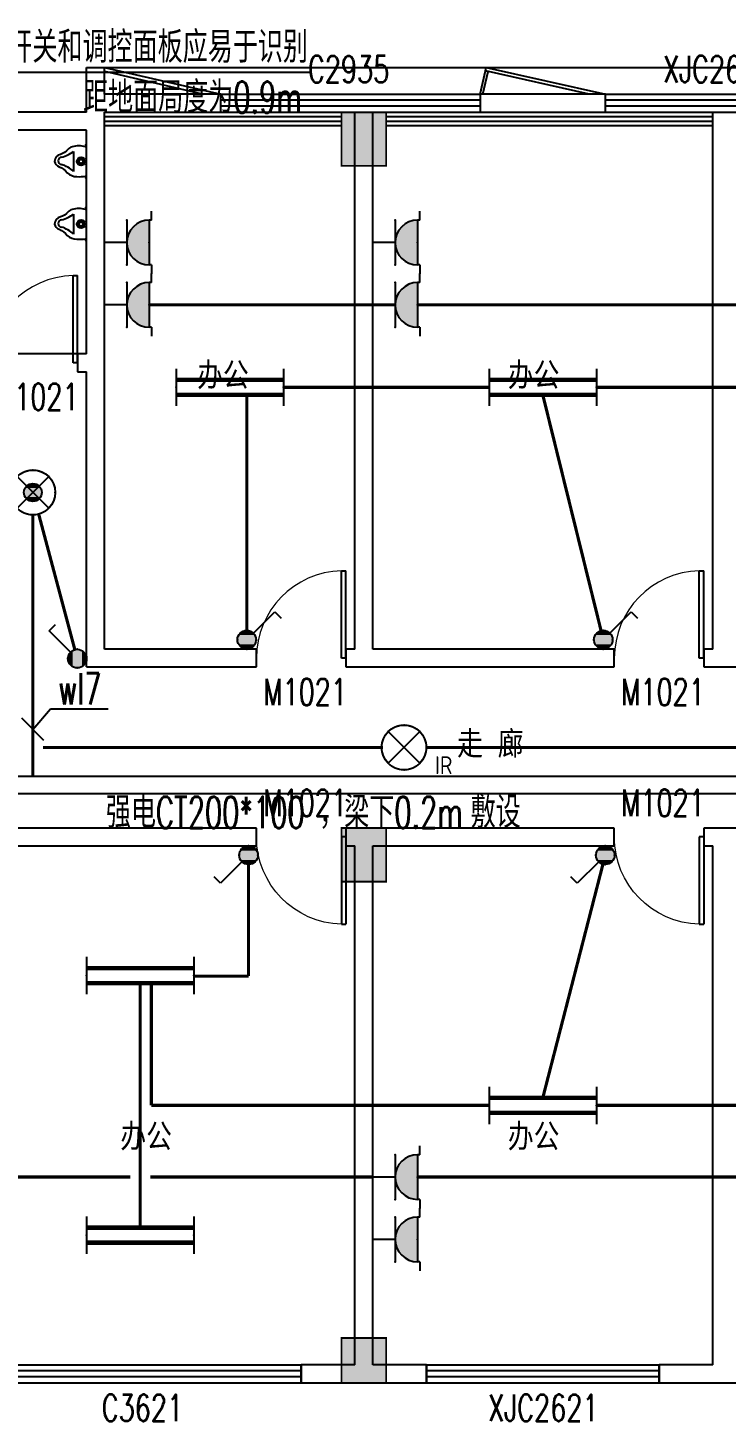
# Model space of a CAD drawing. Extents: x -6243262 to 3079315, y -2914302 to 172723.
# Drawn here: x -5716838 to -5709032, y -675867 to -660296 of the extents above; entities that cross this region are included whole.
import ezdxf
from ezdxf.enums import TextEntityAlignment as Align

# ---------------------------------------------------------------- set-up
doc = ezdxf.new("R2010")
doc.units = 0
doc.header["$LTSCALE"] = 1000
for name, color, linetype in [('0-柱2', 6, 'Continuous'), ('0-柱网', 2, 'Continuous'), ('0-铝板', 32, 'Continuous'), ('CABLETRAY', 4, 'Continuous'), ('DIM-照明', 3, 'Continuous'), ('EQUIP-插座', 3, 'Continuous'), ('EQUIP-照明', 3, 'Continuous'), ('TEL_TEXT', 7, 'Continuous'), ('WINDOW', 4, 'Continuous'), ('WINDOW_TEXT', 7, 'Continuous'), ('WIRE-插座', 5, 'Continuous'), ('WIRE-照明', 1, 'Continuous'), ('洁具', 253, 'Continuous')]:
    doc.layers.add(name, color=color, linetype=linetype)
doc.styles.add('-宋体', font='', dxfattribs={"width": 0.8})
doc.styles.add('_TCH_WINDOW', font='SIMPLEX', dxfattribs={"height": 3.5, "bigfont": 'GBCBIG'})
doc.styles.add('_TEL_ATTDEF', font='gbenor', dxfattribs={"bigfont": 'gbcbig'})
doc.styles.add('_TEL_DIM', font='SIMPLEX', dxfattribs={"width": 0.8, "height": 3.5, "bigfont": 'HZTXT'})
doc.styles.get("Standard").update_dxf_attribs({"font": 'gbenor.shx', "bigfont": 'gbcbig.shx'})
doc.styles.get('-宋体').set_extended_font_data('SimSun')

# ---------------------------------------------------------------- blocks, each defined once
blk = doc.blocks.new('1#柱网')
at = {"layer": '0-柱网'}
for points in [[(501855, 93967), (501855, 93367), (502355, 93367), (502355, 93967)], [(501855, 85967), (501855, 85367), (502355, 85367), (502355, 85967)], [(501855, 80267), (501855, 79767), (502355, 79767), (502355, 80267)]]:
    blk.add_hatch(color=0, dxfattribs=at).paths.add_polyline_path(points)
at = {"layer": '0-柱网', "color": 0, "const_width": 20}
for points in [[(501855, 93967), (501855, 93367), (502355, 93367), (502355, 93967), (501855, 93967)], [(501855, 85967), (501855, 85367), (502355, 85367), (502355, 85967), (501855, 85967)], [(501855, 80267), (501855, 79767), (502355, 79767), (502355, 80267), (501855, 80267)]]:
    blk.add_lwpolyline(points, dxfattribs=at)
blk = doc.blocks.new('A$C22252488')
at = {"layer": '0-铝板', "color": 0}
blk.add_lwpolyline([(1218, 0), (60, 261), (69, 300), (1400, 0)], dxfattribs=at)
at = {"layer": 'WINDOW', "color": 0}
for points in [[(0, 0), (60, 261)], [(31, 0), (90, 254)]]:
    blk.add_lwpolyline(points, dxfattribs=at)
blk = doc.blocks.new('$WINLIB2D$00000001')
at = {"color": 0}
for points in [[(-0.5, 0.5), (-0.5, -0.5)], [(-0.5, 0.5), (0.5, 0.5)], [(0.5, -0.5), (0.5, 0.5)], [(0.5, 0.1667), (-0.5, 0.1667)], [(0.5, -0.1667), (-0.5, -0.1667)], [(-0.5, -0.5), (0.5, -0.5)]]:
    blk.add_lwpolyline(points, dxfattribs=at)
blk = doc.blocks.new('$DorLib2D$00000001')
at = {"color": 0}
for p, q in [((0.45, 0.975), (0.5, 0.975)), ((0.45, 0), (0.45, 0.975)), ((0.5, 0), (0.5, 0.975)), ((0.5, 0), (0.45, 0))]:
    blk.add_line(p, q, dxfattribs=at)
at = {"color": 0, "lineweight": 13}
blk.add_arc((0.475, 0), 0.975, 91.4693, 180, dxfattribs=at)
blk = doc.blocks.new('$plan$00002813')
at = {"layer": '洁具', "color": 0}
blk.add_line((-112, -146), (114, -146), dxfattribs=at)
blk.add_lwpolyline([(-185, 0), (-185, -10), (-164, -10, 0.125587), (-163, -162, 0.087699), (-135, -207, -0.142493), (-79, -292, 0.309604), (0, -360, 0.229829), (59, -308, -0.1358), (128, -215, 0.187963), (170, -108, 0.056569), (165, -10), (185, -10), (185, 0)], format="xyb", close=True, dxfattribs=at)
for radius in [47.3, 34.6, 22.1]:
    blk.add_circle((0, -62), radius, dxfattribs=at)
for centre, radius, start, end in [((-382, -363), 346, 14.0616, 38.7001), ((335, -366), 312, 135.2868, 164.3913), ((-6, -276), 40.9, 183.6565, 351.9398)]:
    blk.add_arc(centre, radius, start, end, dxfattribs=at)
blk = doc.blocks.new('4235234')
at = {"layer": '0-柱2', "color": 8}
for p, q in [((1436641.3, -841137.1), (1436641.3, -840737.1)), ((1436641.3, -840737.1), (1436841.3, -840737.1)), ((1436841.3, -841037.1), (1436841.3, -840737.1)), ((1436641.3, -841237.1), (1436641.3, -841137.1)), ((1438141.2, -841037.1), (1436841.3, -841037.1)), ((1438141.2, -841237.1), (1438141.2, -841037.1)), ((1442441.3, -841037.1), (1441041.2, -841037.1)), ((1441041.2, -841037.1), (1441041.2, -841237.1)), ((1442441.3, -841237.1), (1442441.3, -841037.1)), ((1436641.3, -841237.1), (1431641.3, -841237.1)), ((1436841.3, -841237.1), (1438141.2, -841237.1)), ((1436841.3, -841337.1), (1436841.3, -841237.1)), ((1439641.3, -847237.1), (1439641.3, -841237.1)), ((1439641.3, -841237.1), (1439841.3, -841237.1)), ((1439841.3, -847237.1), (1439841.3, -841237.1)), ((1441041.2, -841237.1), (1442441.3, -841237.1)), ((1443641.3, -847237.1), (1443641.3, -841237.1)), ((1443641.3, -841237.1), (1443841.3, -841237.1)), ((1436641.3, -841437.1), (1431841.3, -841437.1)), ((1436641.3, -843937.1), (1436641.3, -841437.1)), ((1436841.3, -844037.1), (1436841.3, -841337.1)), ((1436541.3, -843937.1), (1435541.3, -843937.1)), ((1436641.3, -843937.1), (1436541.3, -843937.1)), ((1436541.3, -843937.1), (1436541.3, -844137.1)), ((1436841.3, -847237.1), (1436841.3, -844037.1)), ((1436541.3, -844137.1), (1436641.3, -844137.1)), ((1436641.3, -847437.1), (1436641.3, -844137.1)), ((1438541.3, -847237.1), (1436841.3, -847237.1)), ((1438541.3, -847437.1), (1438541.3, -847237.1)), ((1439641.3, -847237.1), (1439541.3, -847237.1)), ((1439541.3, -847237.1), (1439541.3, -847437.1)), ((1442541.3, -847237.1), (1439841.3, -847237.1)), ((1442541.3, -847437.1), (1442541.3, -847237.1)), ((1443641.3, -847237.1), (1443541.3, -847237.1)), ((1443541.3, -847237.1), (1443541.3, -847437.1)), ((1436641.3, -847437.1), (1438541.3, -847437.1)), ((1439541.3, -847437.1), (1439741.3, -847437.1)), ((1439741.3, -847437.1), (1442541.3, -847437.1)), ((1443541.3, -847437.1), (1443741.3, -847437.1)), ((1443741.3, -847437.1), (1443941.3, -847437.1)), ((1438541.3, -849237.1), (1434741.3, -849237.1)), ((1438541.3, -849437.1), (1438541.3, -849237.1)), ((1439741.3, -849237.1), (1439541.3, -849237.1)), ((1439541.3, -849237.1), (1439541.3, -849437.1)), ((1442541.3, -849237.1), (1439741.3, -849237.1)), ((1442541.3, -849437.1), (1442541.3, -849237.1)), ((1443741.3, -849237.1), (1443541.3, -849237.1)), ((1443541.3, -849237.1), (1443541.3, -849437.1)), ((1443941.3, -849237.1), (1443741.3, -849237.1)), ((1434841.3, -849437.1), (1438541.3, -849437.1)), ((1439541.3, -849437.1), (1439641.3, -849437.1)), ((1439641.3, -855237.1), (1439641.3, -849437.1)), ((1439841.3, -849437.1), (1442541.3, -849437.1)), ((1439841.3, -855237.1), (1439841.3, -849437.1)), ((1443541.3, -849437.1), (1443641.3, -849437.1)), ((1443641.3, -855237.1), (1443641.3, -849437.1)), ((1439641.3, -855237.1), (1439041.3, -855237.1)), ((1439041.3, -855237.1), (1439041.3, -855437.1)), ((1440441.3, -855237.1), (1439841.3, -855237.1)), ((1440441.3, -855437.1), (1440441.3, -855237.1)), ((1443641.3, -855237.1), (1443041.3, -855237.1)), ((1443041.3, -855237.1), (1443041.3, -855437.1)), ((1439041.3, -855437.1), (1439741.3, -855437.1)), ((1439741.3, -855437.1), (1440441.3, -855437.1)), ((1443041.3, -855437.1), (1443741.3, -855437.1)), ((1443741.3, -855437.1), (1444441.3, -855437.1))]:
    blk.add_line(p, q, dxfattribs=at)
for points in [[(1436841.3, -840737.1), (1472341.3, -840737.1), (1472341.3, -849237.1)], [(1436841.3, -840737.1), (1436841.3, -840737.1), (1438141.1, -841037.1)], [(1436841.3, -840778), (1437950.2, -841037.1)], [(1436841.3, -841237.1), (1439491.3, -841237.1)], [(1436841.3, -841287.1), (1439491.3, -841287.1)], [(1439991.3, -841237.1), (1443641.3, -841237.1)], [(1439991.3, -841287.1), (1443641.3, -841287.1)], [(1436841.3, -841337.1), (1439491.3, -841337.1)], [(1436841.3, -841387.1), (1439491.3, -841387.1)], [(1439991.3, -841337.1), (1443641.3, -841337.1)], [(1439991.3, -841387.1), (1443641.3, -841387.1)]]:
    blk.add_lwpolyline(points, dxfattribs=at)
ref = blk.add_blockref('$WINLIB2D$00000001', (1439591.2, -841137.1), dxfattribs=dict(at, xscale=-2900, yscale=200, zscale=200, rotation=180))
ref.add_attrib('A', 'C2935', (1439116.2, -840905.9), dxfattribs={"layer": 'WINDOW_TEXT', "color": 8, "height": 297.5, "style": '_TCH_WINDOW', "width": 0.705882})
ref = blk.add_blockref('$WINLIB2D$00000001', (1443741.3, -841137.1), dxfattribs=dict(at, xscale=-2600, yscale=200, zscale=200, rotation=180))
ref.add_attrib('A', 'XJC2635', (1443086.3, -840905.9), dxfattribs={"layer": 'WINDOW_TEXT', "color": 8, "height": 297.5, "style": '_TCH_WINDOW', "width": 0.705882})
for name, p in [('A$C22252488', (1441041.3, -841037.1)), ('1#柱网', (937636.3, -935204.2))]:
    blk.add_blockref(name, p, dxfattribs=at)
at = {"layer": '0-柱2', "color": 8, "rotation": 269.9999999999999}
for p in [(1436641.3, -841787.1), (1436641.3, -842487.1)]:
    blk.add_blockref('$plan$00002813', p, dxfattribs=at)
at = {"layer": '0-柱2', "color": 8}
ref = blk.add_blockref('$DorLib2D$00000001', (1436041.3, -844037.1), dxfattribs=dict(at, xscale=-1000, yscale=-1000, zscale=200, rotation=180))
ref.add_attrib('A', 'M1021', (1435616.3, -844565.7), dxfattribs={"layer": 'WINDOW_TEXT', "color": 8, "height": 297.5, "style": '_TCH_WINDOW', "width": 0.705882})
ref = blk.add_blockref('$DorLib2D$00000001', (1439041.3, -847337.1), dxfattribs=dict(at, xscale=-1000, yscale=-1000, zscale=200, rotation=180))
ref.add_attrib('A', 'M1021', (1438616.3, -847865.7), dxfattribs={"layer": 'WINDOW_TEXT', "color": 8, "height": 297.5, "style": '_TCH_WINDOW', "width": 0.705882})
ref = blk.add_blockref('$DorLib2D$00000001', (1443041.3, -847337.1), dxfattribs=dict(at, xscale=-1000, yscale=-1000, zscale=200, rotation=180))
ref.add_attrib('A', 'M1021', (1442616.3, -847865.7), dxfattribs={"layer": 'WINDOW_TEXT', "color": 8, "height": 297.5, "style": '_TCH_WINDOW', "width": 0.705882})
ref = blk.add_blockref('$DorLib2D$00000001', (1439041.3, -849337.1), dxfattribs=dict(at, xscale=-1000, yscale=1000, zscale=200, rotation=180))
ref.add_attrib('A', 'M1021', (1438616.3, -849105.9), dxfattribs={"layer": 'WINDOW_TEXT', "color": 8, "height": 297.5, "style": '_TCH_WINDOW', "width": 0.705882})
ref = blk.add_blockref('$DorLib2D$00000001', (1443041.3, -849337.1), dxfattribs=dict(at, xscale=-1000, yscale=1000, zscale=200, rotation=180))
ref.add_attrib('A', 'M1021', (1442616.3, -849105.9), dxfattribs={"layer": 'WINDOW_TEXT', "color": 8, "height": 297.5, "style": '_TCH_WINDOW', "width": 0.705882})
ref = blk.add_blockref('$WINLIB2D$00000001', (1437241.3, -855337.1), dxfattribs=dict(at, xscale=-3600, yscale=-200, zscale=200, rotation=180))
ref.add_attrib('A', 'C3621', (1436811.3, -855865.7), dxfattribs={"layer": 'WINDOW_TEXT', "color": 8, "height": 297.5, "style": '_TCH_WINDOW', "width": 0.705882})
ref = blk.add_blockref('$WINLIB2D$00000001', (1441741.3, -855337.1), dxfattribs=dict(at, xscale=-2600, yscale=-200, zscale=200, rotation=180))
ref.add_attrib('A', 'XJC2621', (1441131.3, -855865.7), dxfattribs={"layer": 'WINDOW_TEXT', "color": 8, "height": 297.5, "style": '_TCH_WINDOW', "width": 0.705882})
at = {"layer": '0-柱2', "color": 8, "style": '-宋体', "width": 0.8}
for s, height, p in [('办公', 264.35, (1437878, -844302.5)), ('办公', 264.35, (1441351.1, -844302.5)), ('走', 264.3, (1440784.6, -848423.2)), ('廊', 264.3, (1441238.2, -848423.2)), ('办公', 264.35, (1437018.3, -852811)), ('办公', 264.35, (1441351.1, -852811))]:
    blk.add_text(s, height=height, dxfattribs=at).set_placement(p)
blk = doc.blocks.new('$equip$00001240')
for p, q in [((-0.5, 1.05), (-0.7, 1.05)), ((-0.5, 1.05), (-0.5, 1)), ((-0.5, 1), (0.5, 1)), ((0.5, 1.05), (0.7, 1.05)), ((0.5, 1.05), (0.5, 1)), ((-0.5, 0.5), (0.5, 0.5)), ((0, 0.5), (0, 0))]:
    blk.add_line(p, q)
blk.add_arc((0, 1), 0.5, 180, 0)
for points in [[(0.433, 0.75), (-0.433, 0.75), (0.5, 1), (-0.5, 1)], [(0.25, 0.567), (-0.25, 0.567), (0.433, 0.75), (-0.433, 0.75)], [(0, 0.5), (0, 0.5), (0.25, 0.567), (-0.25, 0.567)]]:
    blk.add_solid(points)
at = {"layer": 'EQUIP-照明'}
for p in [(0, 1), (-0.5, 0.5), (0.5, 0.5), (0, 0)]:
    blk.add_point(p, dxfattribs=at)
at = {"layer": 'EQUIP-照明', "flags": 9}
blk.add_attdef('A', (0, 0), '', height=0.00002, dxfattribs=at)
blk = doc.blocks.new('$equip$00001160')
for p, q in [((-1.2, 0.417), (-1.2, -0.417)), ((1.2, 0.417), (1.2, -0.417)), ((-1.2, 0.167), (1.2, 0.167)), ((-1.2, -0.167), (1.2, -0.167))]:
    blk.add_line(p, q)
at = {"const_width": 0.1}
for points in [[(-1.2, 0.167), (1.2, 0.167)], [(-1.2, -0.167), (1.2, -0.167)]]:
    blk.add_lwpolyline(points, dxfattribs=at)
at = {"layer": 'EQUIP-照明'}
for p in [(-1.2, 0), (0, 0.167), (1.2, 0), (0, -0.167)]:
    blk.add_point(p, dxfattribs=at)
at = {"layer": 'EQUIP-照明', "flags": 9}
blk.add_attdef('A', (0, 0), '', height=0.00002, dxfattribs=at)
blk = doc.blocks.new('$equip$00001962')
for p, q in [((0.147, 0.356), (0.625, 0.833)), ((0.625, 0.833), (0.766, 0.692))]:
    blk.add_line(p, q)
blk.add_circle((0, 0.208), 0.208)
for p in [(0, 0.417), (-0.208, 0.208), (0, 0), (0.208, 0.208)]:
    blk.add_point(p)
for points in [[(-0.18, 0.313), (0.18, 0.313), (-0.208, 0.208), (0.208, 0.208)], [(-0.104, 0.389), (0.104, 0.389), (-0.18, 0.313), (0.18, 0.313)], [(0, 0.417), (0, 0.417), (-0.104, 0.389), (0.104, 0.389)], [(-0.18, 0.104), (0.18, 0.104), (-0.208, 0.208), (0.208, 0.208)], [(-0.104, 0.028), (0.104, 0.028), (-0.18, 0.104), (0.18, 0.104)], [(0, 0), (0, 0), (-0.104, 0.028), (0.104, 0.028)]]:
    blk.add_solid(points)
at = {"layer": 'TEL_TEXT', "style": '_TEL_DIM', "flags": 1}
blk.add_attdef('A', text='', height=0.00002, dxfattribs=at).set_placement((0, 0), align=Align.MIDDLE_CENTER)
blk = doc.blocks.new('$equip$00002530')
for p, q in [((-0.354, 0.354), (0.354, -0.354)), ((0.354, 0.354), (-0.354, -0.354))]:
    blk.add_line(p, q)
at = {"const_width": 0.04}
blk.add_lwpolyline([(0, 0.5, -1), (0, -0.5, -1), (0, 0.5, -2.479085)], format="xyb", dxfattribs=at)
blk.add_circle((0, 0), 0.5)
for p in [(0, 0.5), (-0.5, 0), (0.5, 0), (0, -0.5)]:
    blk.add_point(p)
at = {"color": 7, "style": '_TEL_DIM', "flags": 1}
blk.add_attdef('A', text='', height=0.00002, dxfattribs=at).set_placement((0, 0), align=Align.MIDDLE_CENTER)
at = {"color": 7, "style": '_TEL_DIM'}
blk.add_attdef('$TEXT$', text='', height=0.4, dxfattribs=at).set_placement((0.887, -0.396), align=Align.MIDDLE_CENTER)
blk = doc.blocks.new('$equip$00002828')
for p, q in [((0.354, 0.354), (-0.354, -0.354)), ((-0.354, 0.354), (0.354, -0.354))]:
    blk.add_line(p, q)
at = {"const_width": 0.04}
blk.add_lwpolyline([(0.5, 0, -1), (-0.5, 0, -1), (0.5, 0, 1)], format="xyb", dxfattribs=at)
for radius in [0.5, 0.2]:
    blk.add_circle((0, 0), radius)
for p in [(0, 0.5), (-0.5, 0), (0.5, 0), (0, -0.5)]:
    blk.add_point(p)
for points in [[(-0.173, 0.1), (0.173, 0.1), (-0.2, 0), (0.2, 0)], [(-0.173, -0.1), (0.173, -0.1), (-0.2, 0), (0.2, 0)], [(-0.1, 0.173), (0.1, 0.173), (-0.173, 0.1), (0.173, 0.1)], [(0, 0.2), (0, 0.2), (-0.1, 0.173), (0.1, 0.173)], [(-0.1, -0.173), (0.1, -0.173), (-0.173, -0.1), (0.173, -0.1)], [(0, -0.2), (0, -0.2), (-0.1, -0.173), (0.1, -0.173)]]:
    blk.add_solid(points)
at = {"color": 7, "style": '_TEL_DIM', "flags": 1}
for tag in ['A', 'REMARK']:
    blk.add_attdef(tag, text='', height=0.00002, dxfattribs=at).set_placement((0, 0), align=Align.MIDDLE_CENTER)

msp = doc.modelspace()

# ---------------------------------------------------------------- linework, layer by layer
at = {"layer": 'CABLETRAY'}
for p, q in [((-5717534.3, -668657.3), (-5704896.7, -668657.3)), ((-5704896.7, -668857.3), (-5717534.3, -668857.3))]:
    msp.add_line(p, q, dxfattribs=at)
at = {"layer": 'DIM-照明'}
for p, q in [((-5718947.9, -660790.6), (-5713668.3, -660790.6)), ((-5716658.4, -668259.5), (-5716905.8, -668012))]:
    msp.add_line(p, q, dxfattribs=at)
for points in [[(-5716782.1, -668135.8), (-5716584.6, -667907)], [(-5716584.6, -667907), (-5715940.2, -667907)]]:
    msp.add_lwpolyline(points, dxfattribs=at)
at = {"layer": 'WIRE-插座', "linetype": 'Continuous', "const_width": 35}
for points in [[(-5715482.1, -663391.9), (-5712732.1, -663391.9)], [(-5712482.1, -663391.9), (-5705682.1, -663391.9)], [(-5717482.1, -673139), (-5715694.6, -673139)], [(-5715469.6, -673139), (-5712982.1, -673139)], [(-5712482.1, -673139), (-5705682.1, -673139)]]:
    msp.add_lwpolyline(points, dxfattribs=at)
at = {"layer": 'WIRE-照明', "linetype": 'Continuous', "const_width": 35}
for points in [[(-5714391.2, -667029.8), (-5714391.2, -664396.5)], [(-5713982.1, -664313.1), (-5711682.1, -664313.1)], [(-5711082.1, -664396.5), (-5710430.4, -667032.9)], [(-5710482.1, -664313.1), (-5707682.1, -664313.1)], [(-5716782.1, -668657.3), (-5716782.1, -665738.1)], [(-5716717.6, -665729.7), (-5716313.1, -667244.5)], [(-5716669.6, -668338.1), (-5712867.8, -668338.1)], [(-5712383.1, -668338.1), (-5707949.7, -668338.1)], [(-5714371, -670892.9), (-5714371, -669646.5)], [(-5711082.1, -672254.8), (-5710409.5, -669643.2)], [(-5714982.1, -670892.9), (-5714371, -670892.9)], [(-5715582.1, -673704.8), (-5715582.1, -670971.5)], [(-5715458.3, -672338.1), (-5715458.3, -670971.5)], [(-5715458.3, -672338.1), (-5711682.1, -672338.1)], [(-5710482.1, -672338.1), (-5707682.1, -672338.1)]]:
    msp.add_lwpolyline(points, dxfattribs=at)

# ---------------------------------------------------------------- block references
msp.add_blockref('4235234', (-7152823.4, 179998.9))
at = {"layer": 'EQUIP-插座', "xscale": 500, "yscale": 500, "zscale": 500, "rotation": 270}
for p in [(-5715982.1, -662694.8), (-5712982.1, -662694.8), (-5715982.1, -663391.9), (-5712982.1, -663391.9), (-5712982.1, -673139), (-5712982.1, -673836.1)]:
    msp.add_blockref('$equip$00001240', p, dxfattribs=at)
at = {"layer": 'EQUIP-照明', "xscale": 500, "yscale": 500, "zscale": 500}
for name, p in [('$equip$00001160', (-5714582.1, -664313.1)), ('$equip$00001160', (-5711082.1, -664313.1)), ('$equip$00002828', (-5716782.1, -665488.1)), ('$equip$00001962', (-5714391.2, -667238.1)), ('$equip$00001962', (-5710405.4, -667238.1)), ('$equip$00001160', (-5715582.1, -670888.1)), ('$equip$00001160', (-5711082.1, -672338.1)), ('$equip$00001160', (-5715582.1, -673788.1))]:
    msp.add_blockref(name, p, dxfattribs=at)
for p, rotation in [((-5716182.1, -667345.2), 90), ((-5714371, -669438.1), 180), ((-5710383.5, -669438.1), 180)]:
    msp.add_blockref('$equip$00001962', p, dxfattribs=dict(at, rotation=rotation))
at = {"layer": 'EQUIP-照明'}
ref = msp.add_blockref('$equip$00002530', (-5712633.1, -668338.1), dxfattribs=dict(at, xscale=500, yscale=500, zscale=500))
ref.add_attrib('$TEXT$', 'IR', dxfattribs={"layer": '0', "color": 7, "height": 200, "style": '_TEL_ATTDEF'}).set_placement((-5712189.5, -668536.1), align=Align.MIDDLE_CENTER)

# ---------------------------------------------------------------- texts
at = {"layer": 'DIM-照明', "color": 7, "style": '_TEL_DIM'}
for s, width, p in [('无障碍卫生间开关和调控面板应易于识别', 0.8, (-5718747.1, -660685.6)), ('距地面局度为', 0.8, (-5716221.3, -661245.6)), ('0.9m', 0.64, (-5714541.3, -661245.6)), ('wl7', 0.64, (-5716497.1, -667857))]:
    msp.add_text(s, height=350, dxfattribs=dict(at, width=width)).set_placement(p)
at = {"layer": 'TEL_TEXT', "style": '_TEL_DIM'}
for s, width, p in [('强电', 0.8, (-5715965.5, -669238.1)), ('CT200*100', 0.64, (-5715405.5, -669238.1)), ('，梁下', 0.8, (-5713581.5, -669238.1)), ('0.2m', 0.64, (-5712741.5, -669238.1)), ('敷设', 0.8, (-5711888.2, -669238.1))]:
    msp.add_text(s, height=350, dxfattribs=dict(at, width=width)).set_placement(p)

doc.saveas('drawing.dxf')
